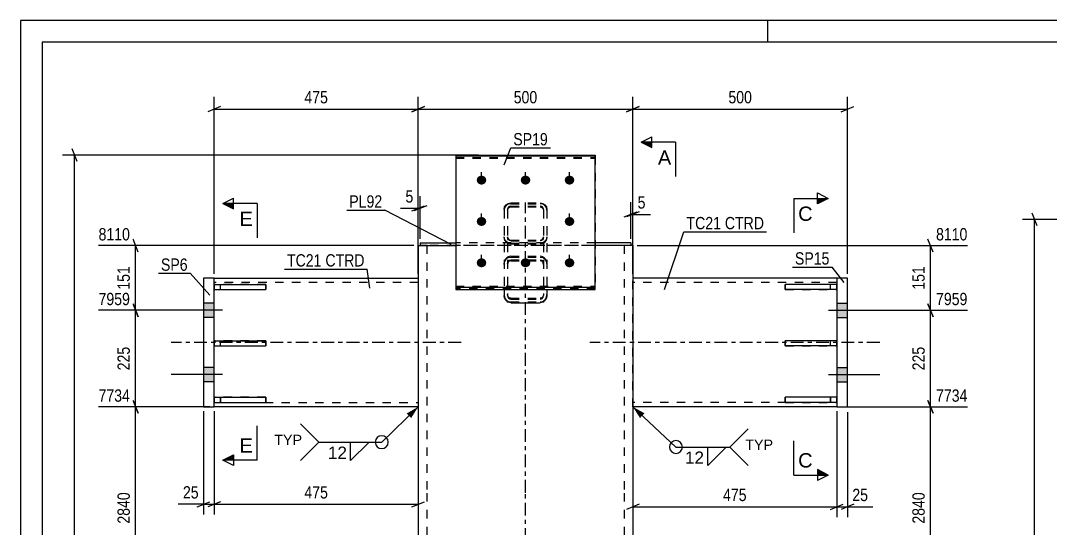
# Model space of a CAD drawing. Header units: millimetres. Extents: x -118 to 476, y -181 to 239.
# Drawn here: x -117.6 to 122.3, y 120.9 to 239.2 of the extents above; entities that cross this region are included whole.
import ezdxf

# ---------------------------------------------------------------- set-up
doc = ezdxf.new("R2010")
doc.units = ezdxf.units.MM
doc.linetypes.add('DXK_LINE_DOT2', pattern=[3.9198, 1.9599, -1.9599])
doc.linetypes.add('DXK_LINE_DOT3', pattern=[5.9187, 2.979, -0.9799, 0.9799, -0.9799])
doc.styles.add('Arial', font='ARIAL.TTF', dxfattribs={"height": 0.2})
doc.styles.add('Arial Narrow', font='ARIALN.TTF', dxfattribs={"height": 0.2})

# ---------------------------------------------------------------- blocks, each defined once
blk = doc.blocks.new('Unknown-284858552-1134')
at = {"color": 5, "linetype": 'Continuous'}
for p, q in [((476.41, 239.2), (-117.59, 239.2)), ((-117.59, 239.2), (-117.59, -180.8)), ((56.41, 234.2), (56.41, 239.2)), ((471.41, 234.2), (-112.59, 234.2)), ((-112.59, 234.2), (-112.59, -175.8))]:
    blk.add_line(p, q, dxfattribs=at)
blk = doc.blocks.new('Part-284858552-1913 - 1908')
at = {"color": 7, "linetype": 'DXK_LINE_DOT2'}
for p, q in [((72.5, 151.43), (60.5, 151.43)), ((60.5, 151.43), (60.5, 150.23)), ((71, 151.43), (71, 150.23)), ((72.5, 150.23), (72.5, 151.43)), ((60.5, 150.23), (72.5, 150.23))]:
    blk.add_line(p, q, dxfattribs=at)
blk = doc.blocks.new('Part-284858552-1921 - 1908')
at = {"color": 2, "linetype": 'Continuous'}
for p, q in [((-16.25, 207.66), (-16.25, 176.58)), ((-16.25, 207.66), (16.25, 207.66)), ((16.25, 176.58), (16.25, 207.66)), ((-16.25, 177.12), (16.25, 177.12)), ((-16.25, 176.58), (16.25, 176.58))]:
    blk.add_line(p, q, dxfattribs=at)
at = {"color": 7, "linetype": 'DXK_LINE_DOT2'}
blk.add_line((-16.25, 207.12), (16.25, 207.12), dxfattribs=at)
blk = doc.blocks.new('Part-284858552-2119 - 1908')
at = {"color": 7, "linetype": 'DXK_LINE_DOT2'}
for p, q in [((-60.5, 177.73), (-72.5, 177.73)), ((-72.5, 177.73), (-72.5, 176.53)), ((-71, 176.53), (-71, 177.73)), ((-60.5, 176.53), (-60.5, 177.73)), ((-72.5, 176.53), (-60.5, 176.53))]:
    blk.add_line(p, q, dxfattribs=at)
blk = doc.blocks.new('Part-284858552-1910 - 1908')
at = {"color": 2, "linetype": 'Continuous'}
for p, q in [((72.5, 151.43), (60.5, 151.43)), ((60.5, 150.23), (60.5, 151.43)), ((72.5, 151.43), (72.5, 150.23)), ((72.5, 150.23), (60.5, 150.23))]:
    blk.add_line(p, q, dxfattribs=at)
at = {"color": 7, "linetype": 'DXK_LINE_DOT2'}
blk.add_line((71, 150.23), (71, 151.43), dxfattribs=at)
blk = doc.blocks.new('Part-284858552-1911 - 1908')
at = {"color": 2, "linetype": 'Continuous'}
for p, q in [((72.5, 177.73), (60.5, 177.73)), ((60.5, 176.53), (60.5, 177.73)), ((72.5, 177.73), (72.5, 176.53)), ((72.5, 176.53), (60.5, 176.53))]:
    blk.add_line(p, q, dxfattribs=at)
at = {"color": 7, "linetype": 'DXK_LINE_DOT2'}
blk.add_line((71, 176.53), (71, 177.73), dxfattribs=at)
blk = doc.blocks.new('Part-284858552-1912 - 1908')
at = {"color": 2, "linetype": 'Continuous'}
for p, q in [((72.5, 164.58), (60.5, 164.58)), ((60.5, 163.38), (60.5, 164.58)), ((72.5, 163.38), (60.5, 163.38)), ((72.5, 164.58), (72.5, 163.38))]:
    blk.add_line(p, q, dxfattribs=at)
at = {"color": 7, "linetype": 'DXK_LINE_DOT2'}
blk.add_line((71, 163.38), (71, 164.58), dxfattribs=at)
blk = doc.blocks.new('Part-284858552-1914 - 1908')
at = {"color": 7, "linetype": 'DXK_LINE_DOT2'}
for p, q in [((72.5, 177.73), (60.5, 177.73)), ((60.5, 177.73), (60.5, 176.53)), ((71, 176.53), (71, 177.73)), ((72.5, 176.53), (72.5, 177.73)), ((60.5, 176.53), (72.5, 176.53))]:
    blk.add_line(p, q, dxfattribs=at)
blk = doc.blocks.new('Part-284858552-1915 - 1908')
at = {"color": 7, "linetype": 'DXK_LINE_DOT2'}
for p, q in [((72.5, 164.58), (60.5, 164.58)), ((60.5, 164.58), (60.5, 163.38)), ((60.5, 163.38), (72.5, 163.38)), ((71, 163.38), (71, 164.58)), ((72.5, 163.38), (72.5, 164.58))]:
    blk.add_line(p, q, dxfattribs=at)
blk = doc.blocks.new('Bolt-284858552-2137 - 1908')
at = {"color": 1, "linetype": 'DXK_LINE_DOT2'}
for p, q in [((-10.25, 201.21), (-10.25, 204.04)), ((0, 201.21), (0, 204.04)), ((10.25, 201.21), (10.25, 204.04)), ((-10.25, 191.57), (-10.25, 194.41)), ((10.25, 191.57), (10.25, 194.41)), ((-10.25, 181.94), (-10.25, 184.78)), ((0, 181.94), (0, 184.78)), ((10.25, 181.94), (10.25, 184.78))]:
    blk.add_line(p, q, dxfattribs=at)
blk = doc.blocks.new('Bolt-284858552-1916 - 1908')
at = {"linetype": 'Continuous'}
for points in [[(-10.25, 200.99), (-10.48, 201.01), (-10.69, 201.08), (-10.89, 201.19), (-11.06, 201.33), (-11.2, 201.51), (-11.29, 201.7), (-11.34, 201.92), (-11.34, 202.13), (-11.29, 202.34), (-11.2, 202.54), (-11.06, 202.72), (-10.89, 202.86), (-10.69, 202.97), (-10.48, 203.04), (-10.25, 203.06), (-10.02, 203.04), (-9.8, 202.97), (-9.6, 202.86), (-9.43, 202.72), (-9.29, 202.54), (-9.2, 202.34), (-9.15, 202.13), (-9.15, 201.92), (-9.2, 201.7), (-9.29, 201.51), (-9.43, 201.33), (-9.6, 201.19), (-9.8, 201.08), (-10.02, 201.01)], [(0, 200.99), (-0.23, 201.01), (-0.44, 201.08), (-0.64, 201.19), (-0.81, 201.33), (-0.95, 201.51), (-1.04, 201.7), (-1.09, 201.92), (-1.09, 202.13), (-1.04, 202.34), (-0.95, 202.54), (-0.81, 202.72), (-0.64, 202.86), (-0.44, 202.97), (-0.23, 203.04), (0, 203.06), (0.23, 203.04), (0.45, 202.97), (0.65, 202.86), (0.82, 202.72), (0.96, 202.54), (1.05, 202.34), (1.1, 202.13), (1.1, 201.92), (1.05, 201.7), (0.96, 201.51), (0.82, 201.33), (0.65, 201.19), (0.45, 201.08), (0.23, 201.01)], [(10.25, 200.99), (10.02, 201.01), (9.81, 201.08), (9.61, 201.19), (9.44, 201.33), (9.3, 201.51), (9.21, 201.7), (9.16, 201.92), (9.16, 202.13), (9.21, 202.34), (9.3, 202.54), (9.44, 202.72), (9.61, 202.86), (9.81, 202.97), (10.02, 203.04), (10.25, 203.06), (10.48, 203.04), (10.7, 202.97), (10.9, 202.86), (11.07, 202.72), (11.21, 202.54), (11.3, 202.34), (11.35, 202.13), (11.35, 201.92), (11.3, 201.7), (11.21, 201.51), (11.07, 201.33), (10.9, 201.19), (10.7, 201.08), (10.48, 201.01)], [(-10.25, 191.36), (-10.48, 191.38), (-10.69, 191.45), (-10.89, 191.56), (-11.06, 191.7), (-11.2, 191.88), (-11.29, 192.07), (-11.34, 192.28), (-11.34, 192.5), (-11.29, 192.71), (-11.2, 192.91), (-11.06, 193.08), (-10.89, 193.23), (-10.69, 193.34), (-10.48, 193.4), (-10.25, 193.43), (-10.02, 193.4), (-9.8, 193.34), (-9.6, 193.23), (-9.43, 193.08), (-9.29, 192.91), (-9.2, 192.71), (-9.15, 192.5), (-9.15, 192.28), (-9.2, 192.07), (-9.29, 191.88), (-9.43, 191.7), (-9.6, 191.56), (-9.8, 191.45), (-10.02, 191.38)], [(10.25, 191.36), (10.02, 191.38), (9.81, 191.45), (9.61, 191.56), (9.44, 191.7), (9.3, 191.88), (9.21, 192.07), (9.16, 192.28), (9.16, 192.5), (9.21, 192.71), (9.3, 192.91), (9.44, 193.08), (9.61, 193.23), (9.81, 193.34), (10.02, 193.4), (10.25, 193.43), (10.48, 193.4), (10.7, 193.34), (10.9, 193.23), (11.07, 193.08), (11.21, 192.91), (11.3, 192.71), (11.35, 192.5), (11.35, 192.28), (11.3, 192.07), (11.21, 191.88), (11.07, 191.7), (10.9, 191.56), (10.7, 191.45), (10.48, 191.38)], [(-10.25, 181.73), (-10.48, 181.75), (-10.69, 181.82), (-10.89, 181.92), (-11.06, 182.07), (-11.2, 182.24), (-11.29, 182.44), (-11.34, 182.65), (-11.34, 182.87), (-11.29, 183.08), (-11.2, 183.28), (-11.06, 183.45), (-10.89, 183.6), (-10.69, 183.7), (-10.48, 183.77), (-10.25, 183.79), (-10.02, 183.77), (-9.8, 183.7), (-9.6, 183.6), (-9.43, 183.45), (-9.29, 183.28), (-9.2, 183.08), (-9.15, 182.87), (-9.15, 182.65), (-9.2, 182.44), (-9.29, 182.24), (-9.43, 182.07), (-9.6, 181.92), (-9.8, 181.82), (-10.02, 181.75)], [(0, 181.73), (-0.23, 181.75), (-0.44, 181.82), (-0.64, 181.92), (-0.81, 182.07), (-0.95, 182.24), (-1.04, 182.44), (-1.09, 182.65), (-1.09, 182.87), (-1.04, 183.08), (-0.95, 183.28), (-0.81, 183.45), (-0.64, 183.6), (-0.44, 183.7), (-0.23, 183.77), (0, 183.79), (0.23, 183.77), (0.45, 183.7), (0.65, 183.6), (0.82, 183.45), (0.96, 183.28), (1.05, 183.08), (1.1, 182.87), (1.1, 182.65), (1.05, 182.44), (0.96, 182.24), (0.82, 182.07), (0.65, 181.92), (0.45, 181.82), (0.23, 181.75)], [(10.25, 181.73), (10.02, 181.75), (9.81, 181.82), (9.61, 181.92), (9.44, 182.07), (9.3, 182.24), (9.21, 182.44), (9.16, 182.65), (9.16, 182.87), (9.21, 183.08), (9.3, 183.28), (9.44, 183.45), (9.61, 183.6), (9.81, 183.7), (10.02, 183.77), (10.25, 183.79), (10.48, 183.77), (10.7, 183.7), (10.9, 183.6), (11.07, 183.45), (11.21, 183.28), (11.3, 183.08), (11.35, 182.87), (11.35, 182.65), (11.3, 182.44), (11.21, 182.24), (11.07, 182.07), (10.9, 181.92), (10.7, 181.82), (10.48, 181.75)]]:
    blk.add_hatch(color=1, dxfattribs=at).paths.add_polyline_path(points)
at = {"color": 1, "linetype": 'Continuous'}
for p, q in [((-10.25, 201.03), (-10.25, 203.87)), ((0, 201.03), (0, 203.87)), ((10.25, 201.03), (10.25, 203.87)), ((-10.25, 191.4), (-10.25, 194.24)), ((10.25, 191.4), (10.25, 194.24)), ((-10.25, 181.77), (-10.25, 184.61)), ((0, 181.77), (0, 184.61)), ((10.25, 181.77), (10.25, 184.61))]:
    blk.add_line(p, q, dxfattribs=at)
blk = doc.blocks.new('Part-284858552-1992 - 1908')
at = {"color": 2, "linetype": 'Continuous'}
for p, q in [((72.5, 179.2), (25, 179.2)), ((72.5, 149.2), (25, 149.2))]:
    blk.add_line(p, q, dxfattribs=at)
at = {"color": 7, "linetype": 'DXK_LINE_DOT2'}
for p, q in [((25, 149.2), (25, 179.2)), ((72.5, 178.2), (25, 178.2)), ((72.5, 179.2), (72.5, 149.2)), ((72.5, 150.2), (25, 150.2))]:
    blk.add_line(p, q, dxfattribs=at)
at = {"color": 7, "linetype": 'DXK_LINE_DOT3'}
blk.add_line((82.5, 164.2), (15, 164.2), dxfattribs=at)
blk = doc.blocks.new('Part-284858552-2118 - 1908')
at = {"color": 7, "linetype": 'DXK_LINE_DOT2'}
for p, q in [((-60.5, 164.58), (-72.5, 164.58)), ((-72.5, 164.58), (-72.5, 163.38)), ((-72.5, 163.38), (-60.5, 163.38)), ((-71, 163.38), (-71, 164.58)), ((-60.5, 163.38), (-60.5, 164.58))]:
    blk.add_line(p, q, dxfattribs=at)
blk = doc.blocks.new('Part-284858552-2013 - 1908')
at = {"color": 7, "linetype": 'DXK_LINE_DOT2'}
for p, q in [((-4.01, 196.6), (-3.4, 196.72)), ((-3.4, 196.72), (3.4, 196.72)), ((3.4, 196.72), (4.02, 196.6)), ((-5, 195.21), (-4.88, 195.79)), ((-5, 195.21), (-5, 175.34)), ((-4.88, 195.79), (-4.53, 196.28)), ((-4.53, 196.28), (-4.01, 196.6)), ((-4.14, 195.5), (-4.2, 195.21)), ((-4.2, 195.21), (-4.2, 175.34)), ((-3.96, 195.75), (-4.14, 195.5)), ((-3.7, 195.91), (-3.96, 195.75)), ((-3.4, 195.97), (-3.7, 195.91)), ((-3.4, 195.97), (3.4, 195.97)), ((3.71, 195.91), (3.4, 195.97)), ((3.97, 195.75), (3.71, 195.91)), ((4.14, 195.5), (3.97, 195.75)), ((4.02, 196.6), (4.53, 196.28)), ((4.2, 195.21), (4.14, 195.5)), ((4.2, 195.21), (4.2, 175.34)), ((4.53, 196.28), (4.88, 195.79)), ((4.88, 195.79), (5, 195.21)), ((5, 195.21), (5, 175.34)), ((-4.88, 188.25), (-5, 188.82)), ((-4.53, 187.76), (-4.88, 188.25)), ((-4.01, 187.43), (-4.53, 187.76)), ((-4.2, 188.82), (-4.14, 188.54)), ((-4.14, 188.54), (-3.96, 188.29)), ((-3.4, 187.32), (-4.01, 187.43)), ((-3.96, 188.29), (-3.7, 188.13)), ((-3.7, 188.13), (-3.4, 188.07)), ((-3.4, 188.07), (3.4, 188.07)), ((-3.4, 187.32), (3.4, 187.32)), ((3.4, 188.07), (3.71, 188.13)), ((4.02, 187.43), (3.4, 187.32)), ((3.71, 188.13), (3.97, 188.29)), ((3.97, 188.29), (4.14, 188.54)), ((4.53, 187.76), (4.02, 187.43)), ((4.14, 188.54), (4.2, 188.82)), ((4.88, 188.25), (4.53, 187.76)), ((5, 188.82), (4.88, 188.25)), ((-4.88, 183.23), (-5, 182.58)), ((-4.2, 182.58), (-4.14, 182.9)), ((-3.4, 184.28), (-4.01, 184.15)), ((-3.7, 183.37), (-3.4, 183.43)), ((-3.4, 184.28), (3.4, 184.28)), ((-3.4, 183.43), (3.4, 183.43)), ((4.02, 184.15), (3.4, 184.28)), ((3.4, 183.43), (3.71, 183.37)), ((4.14, 182.9), (4.2, 182.58)), ((5, 182.58), (4.88, 183.23)), ((-5, 175.34), (-4.88, 174.69)), ((-4.14, 175.02), (-4.2, 175.34)), ((4.2, 175.34), (4.14, 175.02)), ((4.88, 174.69), (5, 175.34)), ((-4.01, 173.77), (-3.4, 173.64)), ((-3.4, 174.49), (-3.7, 174.56)), ((-3.4, 174.49), (3.4, 174.49)), ((-3.4, 173.64), (3.4, 173.64)), ((3.71, 174.56), (3.4, 174.49)), ((3.4, 173.64), (4.02, 173.77))]:
    blk.add_line(p, q, dxfattribs=at)
for centre, radius, start, end in [((-3.33, 182.64), 1.65, 114.32, 159.2417), ((-3.36, 182.61), 0.827, 114.32, 159.2417), ((3.37, 182.61), 0.827, 20.7583, 65.68), ((3.33, 182.64), 1.65, 20.7583, 65.68), ((-3.33, 175.28), 1.65, 200.7583, 245.68), ((-3.36, 175.31), 0.827, 200.7583, 245.68), ((3.37, 175.31), 0.827, 294.32, 339.2417), ((3.33, 175.28), 1.65, 294.32, 339.2417)]:
    blk.add_arc(centre, radius, start, end, dxfattribs=at)
blk = doc.blocks.new('Part-284858552-2078 - 1908')
at = {"color": 2, "linetype": 'Continuous'}
for p, q in [((72.5, 179.2), (72.5, 149.2)), ((75, 179.2), (72.5, 179.2)), ((75, 149.2), (75, 179.2)), ((72.5, 149.2), (75, 149.2))]:
    blk.add_line(p, q, dxfattribs=at)
blk = doc.blocks.new('Part-284858552-2017 - 1908')
at = {"color": 7, "linetype": 'DXK_LINE_DOT2'}
for p, q in [((-4.88, 195.62), (-5, 195.04)), ((-5, 195.04), (-5, 176.58)), ((-4.53, 196.1), (-4.88, 195.62)), ((-4.01, 196.43), (-4.53, 196.1)), ((-4.2, 195.04), (-4.14, 195.33)), ((-4.2, 195.04), (-4.2, 175.17)), ((-4.14, 195.33), (-3.96, 195.57)), ((-3.4, 196.54), (-4.01, 196.43)), ((-3.96, 195.57), (-3.7, 195.73)), ((-3.7, 195.73), (-3.4, 195.79)), ((-3.4, 196.54), (3.4, 196.54)), ((-3.4, 195.79), (3.4, 195.79)), ((4.02, 196.43), (3.4, 196.54)), ((3.4, 195.79), (3.71, 195.73)), ((3.71, 195.73), (3.97, 195.57)), ((3.97, 195.57), (4.14, 195.33)), ((4.53, 196.1), (4.02, 196.43)), ((4.14, 195.33), (4.2, 195.04)), ((4.2, 195.04), (4.2, 175.17)), ((4.88, 195.62), (4.53, 196.1)), ((5, 195.04), (4.88, 195.62)), ((5, 195.04), (5, 176.58)), ((-5, 188.65), (-4.88, 188.07)), ((-4.88, 188.07), (-4.53, 187.59)), ((-4.53, 187.59), (-4.01, 187.26)), ((-4.14, 188.36), (-4.2, 188.65)), ((-3.96, 188.12), (-4.14, 188.36)), ((-4.01, 187.26), (-3.4, 187.15)), ((-3.7, 187.96), (-3.96, 188.12)), ((-3.4, 187.9), (-3.7, 187.96)), ((-3.4, 187.9), (3.4, 187.9)), ((-3.4, 187.15), (3.4, 187.15)), ((3.71, 187.96), (3.4, 187.9)), ((3.4, 187.15), (4.02, 187.26)), ((3.97, 188.12), (3.71, 187.96)), ((4.14, 188.36), (3.97, 188.12)), ((4.02, 187.26), (4.53, 187.59)), ((4.2, 188.65), (4.14, 188.36)), ((4.53, 187.59), (4.88, 188.07)), ((4.88, 188.07), (5, 188.65)), ((-5, 182.4), (-4.88, 183.06)), ((-4.14, 182.73), (-4.2, 182.4)), ((-4.01, 183.98), (-3.4, 184.11)), ((-3.4, 183.26), (-3.7, 183.19)), ((-3.4, 184.11), (3.4, 184.11)), ((-3.4, 183.26), (3.4, 183.26)), ((3.4, 184.11), (4.02, 183.98)), ((3.71, 183.19), (3.4, 183.26)), ((4.2, 182.4), (4.14, 182.73)), ((4.88, 183.06), (5, 182.4)), ((-4.2, 175.17), (-4.14, 174.84)), ((4.14, 174.84), (4.2, 175.17)), ((-3.7, 174.38), (-3.4, 174.32)), ((-3.4, 174.32), (3.4, 174.32)), ((3.4, 174.32), (3.71, 174.38))]:
    blk.add_line(p, q, dxfattribs=at)
at = {"color": 2, "linetype": 'Continuous'}
for p, q in [((-5, 176.58), (-5, 175.17)), ((-4.88, 174.52), (-5, 175.17)), ((5, 175.17), (4.88, 174.52)), ((5, 176.58), (5, 175.17)), ((-3.4, 173.47), (-4.01, 173.6)), ((-3.4, 173.47), (3.4, 173.47)), ((4.02, 173.6), (3.4, 173.47))]:
    blk.add_line(p, q, dxfattribs=at)
at = {"color": 7, "linetype": 'DXK_LINE_DOT2'}
for centre, radius, start, end in [((-3.33, 182.47), 1.65, 114.32, 159.2417), ((-3.36, 182.44), 0.827, 114.32, 159.2417), ((3.37, 182.44), 0.827, 20.7583, 65.68), ((3.33, 182.47), 1.65, 20.7583, 65.68), ((-3.36, 175.14), 0.827, 200.7583, 245.68), ((3.37, 175.14), 0.827, 294.32, 339.2417)]:
    blk.add_arc(centre, radius, start, end, dxfattribs=at)
at = {"color": 2, "linetype": 'Continuous'}
for centre, start, end in [((-3.33, 175.1), 200.7583, 245.68), ((3.33, 175.1), 294.32, 339.2417)]:
    blk.add_arc(centre, 1.65, start, end, dxfattribs=at)
blk = doc.blocks.new('Part-284858552-2048 - 1908')
at = {"color": 2, "linetype": 'Continuous'}
for p, q in [((-75, 179.2), (-75, 149.2)), ((-72.5, 179.2), (-75, 179.2)), ((-72.5, 149.2), (-72.5, 179.2)), ((-75, 149.2), (-72.5, 149.2))]:
    blk.add_line(p, q, dxfattribs=at)
blk = doc.blocks.new('Part-284858552-2080 - 1908')
at = {"color": 2, "linetype": 'Continuous'}
for p, q in [((-72.5, 151.43), (-60.5, 151.43)), ((-72.5, 151.43), (-72.5, 150.23)), ((-60.5, 151.43), (-60.5, 150.23)), ((-72.5, 150.23), (-60.5, 150.23))]:
    blk.add_line(p, q, dxfattribs=at)
at = {"color": 7, "linetype": 'DXK_LINE_DOT2'}
blk.add_line((-71, 150.23), (-71, 151.43), dxfattribs=at)
blk = doc.blocks.new('Part-284858552-2083 - 1908')
at = {"color": 7, "linetype": 'DXK_LINE_DOT2'}
for p, q in [((-60.5, 151.43), (-72.5, 151.43)), ((-72.5, 151.43), (-72.5, 150.23)), ((-71, 151.43), (-71, 150.23)), ((-60.5, 150.23), (-60.5, 151.43)), ((-72.5, 150.23), (-60.5, 150.23))]:
    blk.add_line(p, q, dxfattribs=at)
blk = doc.blocks.new('Part-284858552-2103 - 1908')
at = {"color": 2, "linetype": 'Continuous'}
for p, q in [((-24.5, 187.38), (-16.25, 187.38)), ((-24.5, 187.38), (-24.5, 186.78)), ((24.5, 187.38), (16.25, 187.38)), ((24.5, 187.38), (24.5, 186.78)), ((-24.5, 186.78), (-22.82, 186.78)), ((24.5, 186.78), (22.82, 186.78))]:
    blk.add_line(p, q, dxfattribs=at)
at = {"color": 7, "linetype": 'DXK_LINE_DOT2'}
for p, q in [((16.25, 187.38), (-16.25, 187.38)), ((22.82, 186.78), (-22.82, 186.78))]:
    blk.add_line(p, q, dxfattribs=at)
blk = doc.blocks.new('Part-284858552-2108 - 1908')
at = {"color": 2, "linetype": 'Continuous'}
for p, q in [((-72.5, 179.2), (-25, 179.2)), ((-25, 149.2), (-72.5, 149.2))]:
    blk.add_line(p, q, dxfattribs=at)
at = {"color": 7, "linetype": 'DXK_LINE_DOT2'}
for p, q in [((-72.5, 149.2), (-72.5, 179.2)), ((-25, 178.2), (-72.5, 178.2)), ((-25, 179.2), (-25, 149.2)), ((-72.5, 150.2), (-25, 150.2))]:
    blk.add_line(p, q, dxfattribs=at)
at = {"color": 7, "linetype": 'DXK_LINE_DOT3'}
blk.add_line((-15, 164.2), (-82.5, 164.2), dxfattribs=at)
blk = doc.blocks.new('Part-284858552-2114 - 1908')
at = {"color": 2, "linetype": 'Continuous'}
for p, q in [((-16.25, 207.84), (-16.25, 207.66)), ((-16.25, 207.84), (16.25, 207.84)), ((16.25, 207.84), (16.25, 207.66))]:
    blk.add_line(p, q, dxfattribs=at)
at = {"color": 7, "linetype": 'DXK_LINE_DOT2'}
for p, q in [((-16.25, 207.66), (-16.25, 176.75)), ((-16.25, 207.29), (16.25, 207.29)), ((16.25, 207.66), (16.25, 176.75)), ((-16.25, 177.3), (16.25, 177.3)), ((16.25, 176.75), (-16.25, 176.75))]:
    blk.add_line(p, q, dxfattribs=at)
blk = doc.blocks.new('Part-284858552-2116 - 1908')
at = {"color": 2, "linetype": 'Continuous'}
for p, q in [((-72.5, 164.58), (-60.5, 164.58)), ((-72.5, 164.58), (-72.5, 163.38)), ((-72.5, 163.38), (-60.5, 163.38)), ((-60.5, 164.58), (-60.5, 163.38))]:
    blk.add_line(p, q, dxfattribs=at)
at = {"color": 7, "linetype": 'DXK_LINE_DOT2'}
blk.add_line((-71, 163.38), (-71, 164.58), dxfattribs=at)
blk = doc.blocks.new('Part-284858552-2117 - 1908')
at = {"color": 2, "linetype": 'Continuous'}
for p, q in [((-72.5, 177.73), (-60.5, 177.73)), ((-72.5, 177.73), (-72.5, 176.53)), ((-60.5, 177.73), (-60.5, 176.53)), ((-72.5, 176.53), (-60.5, 176.53))]:
    blk.add_line(p, q, dxfattribs=at)
at = {"color": 7, "linetype": 'DXK_LINE_DOT2'}
blk.add_line((-71, 176.53), (-71, 177.73), dxfattribs=at)
blk = doc.blocks.new('Bolt-284858552-2138 - 1908')
at = {"linetype": 'Continuous'}
for points in [[(72.5, 173.35), (72.5, 170.05), (75, 170.05), (75, 173.35)], [(72.5, 173.35), (72.5, 170.05), (75, 170.05), (75, 173.35)], [(72.5, 158.35), (72.5, 155.05), (75, 155.05), (75, 158.35)], [(72.5, 158.35), (72.5, 155.05), (75, 155.05), (75, 158.35)]]:
    blk.add_hatch(color=1, dxfattribs=at).paths.add_polyline_path(points)
at = {"color": 1, "linetype": 'Continuous'}
for p, q in [((72.5, 173.35), (75, 173.35)), ((72.5, 173.35), (75, 173.35)), ((70.6, 171.7), (82.5, 171.7)), ((70.6, 171.7), (82.5, 171.7)), ((72.5, 170.05), (75, 170.05)), ((72.5, 170.05), (75, 170.05)), ((72.5, 158.35), (75, 158.35)), ((72.5, 158.35), (75, 158.35)), ((70.6, 156.7), (82.5, 156.7)), ((70.6, 156.7), (82.5, 156.7)), ((72.5, 155.05), (75, 155.05)), ((72.5, 155.05), (75, 155.05))]:
    blk.add_line(p, q, dxfattribs=at)
blk = doc.blocks.new('Bolt-284858552-2140 - 1908')
at = {"linetype": 'Continuous'}
for points in [[(-75, 173.35), (-75, 170.05), (-72.5, 170.05), (-72.5, 173.35)], [(-75, 173.35), (-75, 170.05), (-72.5, 170.05), (-72.5, 173.35)], [(-75, 158.35), (-75, 155.05), (-72.5, 155.05), (-72.5, 158.35)], [(-75, 158.35), (-75, 155.05), (-72.5, 155.05), (-72.5, 158.35)]]:
    blk.add_hatch(color=1, dxfattribs=at).paths.add_polyline_path(points)
at = {"color": 1, "linetype": 'Continuous'}
for p, q in [((-72.5, 173.35), (-75, 173.35)), ((-72.5, 173.35), (-75, 173.35)), ((-70.6, 171.7), (-82.5, 171.7)), ((-70.6, 171.7), (-82.5, 171.7)), ((-72.5, 170.05), (-75, 170.05)), ((-72.5, 170.05), (-75, 170.05)), ((-72.5, 158.35), (-75, 158.35)), ((-72.5, 158.35), (-75, 158.35)), ((-70.6, 156.7), (-82.5, 156.7)), ((-70.6, 156.7), (-82.5, 156.7)), ((-72.5, 155.05), (-75, 155.05)), ((-72.5, 155.05), (-75, 155.05))]:
    blk.add_line(p, q, dxfattribs=at)
blk = doc.blocks.new('Part-284858552-2146 - 1908')
at = {"linetype": 'Continuous'}
blk.add_hatch(color=2, dxfattribs=at).paths.add_polyline_path([(0, 35.01), (-0.8, 36.41), (0.8, 36.41)])
at = {"color": 7, "linetype": 'DXK_LINE_DOT3'}
for p, q in [((0, 129.2), (0, 196.78)), ((0, 35.1), (0, 129.1)), ((0, -10), (0, 35))]:
    blk.add_line(p, q, dxfattribs=at)
at = {"color": 2, "linetype": 'Continuous'}
for p, q in [((-25, 186.78), (-25, 129.2)), ((-25, 186.78), (-24.5, 186.78)), ((-22.82, 186.78), (-16.25, 186.78)), ((22.82, 186.78), (16.25, 186.78)), ((25, 186.78), (24.5, 186.78)), ((25, 186.78), (25, 129.2)), ((-25, 129.1), (-25, 35.1)), ((25, 129.1), (25, 35.1)), ((0, 35.01), (-0.8, 36.41)), ((-0.8, 36.41), (0.8, 36.41)), ((0.8, 36.41), (0, 35.01)), ((-25, 35), (-25, 15)), ((25, 35), (25, 15))]:
    blk.add_line(p, q, dxfattribs=at)
at = {"color": 7, "linetype": 'DXK_LINE_DOT2'}
for p, q in [((-22.85, 186.78), (-24.5, 186.78)), ((-23.83, 186.78), (-22.82, 186.78)), ((-23, 186.78), (-23, 129.2)), ((-22.85, 186.78), (-22.82, 186.78)), ((16.25, 186.78), (-16.25, 186.78)), ((24.5, 186.78), (22.41, 186.78)), ((23, 186.78), (23, 129.2)), ((-23, 129.1), (-23, 35.1)), ((23, 129.1), (23, 35.1)), ((-23, 35), (-23, 0)), ((23, 35), (23, 0)), ((-25, 15), (-25, 0)), ((25, 15), (25, 0)), ((25, 0), (-25, 0))]:
    blk.add_line(p, q, dxfattribs=at)
at = {"color": 2, "linetype": 'Continuous'}
blk.add_circle((0, 35.91), 1, dxfattribs=at)
blk = doc.blocks.new('StraightDimension-284858552-6501 - 1908')
at = {"color": 7, "linetype": 'Continuous'}
for p, q in [((72.5, 148.2), (72.5, 123.5)), ((75, 147.98), (75, 123.5)), ((71, 125.3), (74, 126.5)), ((72.5, 125.9), (75, 125.9)), ((76.5, 126.5), (73.5, 125.3))]:
    blk.add_line(p, q, dxfattribs=at)
at = {"color": 0}
blk.add_wipeout([(80.38, 126.65), (80.38, 130.85), (75.52, 130.85), (75.52, 126.65)], dxfattribs=at)
at = {"color": 7, "linetype": 'Continuous'}
blk.add_line((75, 125.9), (80.91, 125.9), dxfattribs=at)
blk.add_line((75, 125.9), (80.91, 125.9), dxfattribs=at)
at = {"color": 3, "style": 'Arial Narrow'}
blk.add_text('25', height=2.863, dxfattribs=at).set_placement((76.12, 127.25))
blk = doc.blocks.new('StraightDimension-284858552-2395 - 1908')
at = {"color": 7, "linetype": 'Continuous'}
for p, q in [((24.5, 188.38), (24.5, 196.9)), ((25, 187.78), (25, 196.9)), ((23, 193.45), (26, 194.65)), ((26.5, 194.65), (23.5, 193.45)), ((24.5, 194.05), (25, 194.05))]:
    blk.add_line(p, q, dxfattribs=at)
at = {"color": 0}
blk.add_wipeout([(28.55, 194.8), (28.55, 199), (25.53, 199), (25.53, 194.8)], dxfattribs=at)
at = {"color": 7, "linetype": 'Continuous'}
blk.add_line((25, 194.05), (29.08, 194.05), dxfattribs=at)
blk.add_line((25, 194.05), (29.08, 194.05), dxfattribs=at)
at = {"color": 3, "style": 'Arial Narrow'}
blk.add_text('5', height=2.86, dxfattribs=at).set_placement((26.12, 195.4))
blk = doc.blocks.new('StraightDimension-284858552-2406 - 1908')
at = {"color": 7, "linetype": 'Continuous'}
for p, q in [((-25, 187.78), (-25, 198.29)), ((-24.5, 188.38), (-24.5, 198.29)), ((-26.5, 194.84), (-23.5, 196.04)), ((-23, 196.04), (-26, 194.84)), ((-25, 195.44), (-24.5, 195.44))]:
    blk.add_line(p, q, dxfattribs=at)
at = {"color": 0}
blk.add_wipeout([(-25.53, 196.19), (-25.53, 200.39), (-28.55, 200.39), (-28.55, 196.19)], dxfattribs=at)
at = {"color": 7, "linetype": 'Continuous'}
blk.add_line((-25, 195.44), (-29.08, 195.44), dxfattribs=at)
blk.add_line((-25, 195.44), (-29.08, 195.44), dxfattribs=at)
at = {"color": 3, "style": 'Arial Narrow'}
blk.add_text('5', height=2.86, dxfattribs=at).set_placement((-27.95, 196.79))
blk = doc.blocks.new('StraightDimension-284858552-5674 - 1908')
at = {"color": 7, "linetype": 'Continuous'}
for p, q in [((25, 180.2), (25, 221.42)), ((75, 180.2), (75, 221.42)), ((26.5, 219.17), (23.5, 217.97)), ((25, 218.57), (75, 218.57)), ((73.5, 217.97), (76.5, 219.17))]:
    blk.add_line(p, q, dxfattribs=at)
at = {"color": 0}
blk.add_wipeout([(53.34, 219.32), (53.34, 223.52), (46.66, 223.52), (46.66, 219.32)], dxfattribs=at)
at = {"color": 3, "style": 'Arial Narrow'}
blk.add_text('500', height=2.863, dxfattribs=at).set_placement((47.26, 219.92))
blk = doc.blocks.new('StraightDimension-284858552-5675 - 1908')
at = {"color": 7, "linetype": 'Continuous'}
for p, q in [((-25, 180.2), (-25, 221.42)), ((25, 180.2), (25, 221.42)), ((-23.5, 219.17), (-26.5, 217.97)), ((-25, 218.57), (25, 218.57)), ((23.5, 217.97), (26.5, 219.17))]:
    blk.add_line(p, q, dxfattribs=at)
at = {"color": 0}
blk.add_wipeout([(3.34, 219.32), (3.34, 223.52), (-3.34, 223.52), (-3.34, 219.32)], dxfattribs=at)
at = {"color": 3, "style": 'Arial Narrow'}
blk.add_text('500', height=2.863, dxfattribs=at).set_placement((-2.74, 219.92))
blk = doc.blocks.new('StraightDimension-284858552-5676 - 1908')
at = {"color": 7, "linetype": 'Continuous'}
for p, q in [((-72.5, 180.2), (-72.5, 221.42)), ((-25, 180.2), (-25, 221.42)), ((-71, 219.17), (-74, 217.97)), ((-72.5, 218.57), (-25, 218.57)), ((-26.5, 217.97), (-23.5, 219.17))]:
    blk.add_line(p, q, dxfattribs=at)
at = {"color": 0}
blk.add_wipeout([(-45.41, 219.32), (-45.41, 223.52), (-52.09, 223.52), (-52.09, 219.32)], dxfattribs=at)
at = {"color": 3, "style": 'Arial Narrow'}
blk.add_text('475', height=2.863, dxfattribs=at).set_placement((-51.49, 219.92))
blk = doc.blocks.new('StraightDimension-284858552-6763 - 1908')
at = {"color": 7, "linetype": 'Continuous'}
for p, q in [((-90.21, 170.2), (-91.41, 173.2)), ((-78.11, 171.7), (-99.43, 171.7)), ((-90.81, 149.2), (-90.81, 171.7)), ((-73.5, 149.2), (-99.43, 149.2)), ((-91.41, 150.7), (-90.21, 147.7))]:
    blk.add_line(p, q, dxfattribs=at)
at = {"color": 0, "linetype": 'Continuous'}
blk.add_wipeout([(-91.51, 172.3), (-91.51, 176.5), (-100.03, 176.5), (-100.03, 172.3)], dxfattribs=at)
at = {"color": 0}
blk.add_wipeout([(-91.56, 163.79), (-95.76, 163.79), (-95.76, 157.11), (-91.56, 157.11)], dxfattribs=at)
at = {"color": 3, "linetype": 'Continuous', "style": 'Arial Narrow'}
blk.add_text('7959', height=2.863, dxfattribs=at).set_placement((-99.43, 172.9))
at = {"color": 3, "style": 'Arial Narrow'}
blk.add_text('225', height=2.863, rotation=90.0002, dxfattribs=at).set_placement((-92.16, 157.71))
blk = doc.blocks.new('StraightDimension-284858552-5703 - 1908')
at = {"color": 7, "linetype": 'Continuous'}
for p, q in [((-104.4, 206.34), (-105.6, 209.34)), ((-10.91, 207.84), (-107.85, 207.84)), ((-105, -2.5), (-105, 207.84)), ((-105.6, -1), (-104.4, -4)), ((-41, -2.5), (-107.85, -2.5))]:
    blk.add_line(p, q, dxfattribs=at)
at = {"color": 0}
blk.add_wipeout([(-105.75, 107.72), (-109.95, 107.72), (-109.95, 97.62), (-105.75, 97.62)], dxfattribs=at)
at = {"color": 3, "style": 'Arial'}
blk.add_text('8345', height=2.865, rotation=90.0002, dxfattribs=at).set_placement((-106.35, 98.22))
blk = doc.blocks.new('StraightDimension-284858552-6461 - 1908')
at = {"color": 7, "linetype": 'Continuous'}
for p, q in [((-72.5, 148.2), (-72.5, 124.1)), ((-25, 148.2), (-25, 124.1)), ((-71, 127.1), (-74, 125.9)), ((-72.5, 126.5), (-25, 126.5)), ((-26.5, 125.9), (-23.5, 127.1))]:
    blk.add_line(p, q, dxfattribs=at)
at = {"color": 0}
blk.add_wipeout([(-45.41, 127.25), (-45.41, 131.45), (-52.09, 131.45), (-52.09, 127.25)], dxfattribs=at)
at = {"color": 3, "style": 'Arial Narrow'}
blk.add_text('475', height=2.863, dxfattribs=at).set_placement((-51.49, 127.85))
blk = doc.blocks.new('StraightDimension-284858552-6462 - 1908')
at = {"color": 7, "linetype": 'Continuous'}
for p, q in [((-75, 148.2), (-75, 124.1)), ((-72.5, 148.2), (-72.5, 124.1)), ((-76.5, 125.9), (-73.5, 127.1)), ((-75, 126.5), (-72.5, 126.5)), ((-71, 127.1), (-74, 125.9))]:
    blk.add_line(p, q, dxfattribs=at)
at = {"color": 0}
blk.add_wipeout([(-75.52, 127.25), (-75.52, 131.45), (-80.38, 131.45), (-80.38, 127.25)], dxfattribs=at)
at = {"color": 7, "linetype": 'Continuous'}
blk.add_line((-75, 126.5), (-80.91, 126.5), dxfattribs=at)
blk.add_line((-75, 126.5), (-80.91, 126.5), dxfattribs=at)
at = {"color": 3, "style": 'Arial Narrow'}
blk.add_text('25', height=2.863, dxfattribs=at).set_placement((-79.78, 127.85))
blk = doc.blocks.new('StraightDimension-284858552-6502 - 1908')
at = {"color": 7, "linetype": 'Continuous'}
for p, q in [((25, 148.2), (25, 123.5)), ((72.5, 148.2), (72.5, 123.5)), ((26.5, 126.5), (23.5, 125.3)), ((25, 125.9), (72.5, 125.9)), ((71, 125.3), (74, 126.5))]:
    blk.add_line(p, q, dxfattribs=at)
at = {"color": 0}
blk.add_wipeout([(52.09, 126.65), (52.09, 130.85), (45.41, 130.85), (45.41, 126.65)], dxfattribs=at)
at = {"color": 3, "style": 'Arial Narrow'}
blk.add_text('475', height=2.863, dxfattribs=at).set_placement((46.01, 127.25))
blk = doc.blocks.new('StraightDimension-284858552-6725 - 1908')
at = {"color": 7, "linetype": 'Continuous'}
for p, q in [((94.92, 185.28), (93.72, 188.28)), ((26, 186.78), (102.93, 186.78)), ((94.32, 171.7), (94.32, 186.78)), ((93.72, 173.2), (94.92, 170.2)), ((81, 171.7), (102.93, 171.7))]:
    blk.add_line(p, q, dxfattribs=at)
at = {"color": 0, "linetype": 'Continuous'}
blk.add_wipeout([(103.53, 187.38), (103.53, 191.58), (95.02, 191.58), (95.02, 187.38)], dxfattribs=at)
at = {"color": 0}
blk.add_wipeout([(93.57, 182.58), (89.37, 182.58), (89.37, 175.9), (93.57, 175.9)], dxfattribs=at)
at = {"color": 3, "linetype": 'Continuous', "style": 'Arial Narrow'}
blk.add_text('8110', height=2.863, dxfattribs=at).set_placement((95.62, 187.98))
at = {"color": 3, "style": 'Arial Narrow'}
blk.add_text('151', height=2.863, rotation=90.0002, dxfattribs=at).set_placement((92.97, 176.5))
blk = doc.blocks.new('StraightDimension-284858552-6726 - 1908')
at = {"color": 7, "linetype": 'Continuous'}
for p, q in [((94.92, 170.2), (93.72, 173.2)), ((81, 171.7), (102.93, 171.7)), ((94.32, 149.2), (94.32, 171.7)), ((73.5, 149.2), (102.93, 149.2)), ((93.72, 150.7), (94.92, 147.7))]:
    blk.add_line(p, q, dxfattribs=at)
at = {"color": 0, "linetype": 'Continuous'}
blk.add_wipeout([(103.53, 172.3), (103.53, 176.5), (95.02, 176.5), (95.02, 172.3)], dxfattribs=at)
at = {"color": 0}
blk.add_wipeout([(93.57, 163.79), (89.37, 163.79), (89.37, 157.11), (93.57, 157.11)], dxfattribs=at)
at = {"color": 3, "linetype": 'Continuous', "style": 'Arial Narrow'}
blk.add_text('7959', height=2.863, dxfattribs=at).set_placement((95.62, 172.9))
at = {"color": 3, "style": 'Arial Narrow'}
blk.add_text('225', height=2.863, rotation=90.0002, dxfattribs=at).set_placement((92.97, 157.71))
blk = doc.blocks.new('StraightDimension-284858552-6727 - 1908')
at = {"color": 7, "linetype": 'Continuous'}
for p, q in [((73.5, 149.2), (102.93, 149.2)), ((94.92, 147.7), (93.72, 150.7)), ((94.32, 102.1), (94.32, 149.2)), ((93.72, 103.6), (94.92, 100.6)), ((81, 102.1), (102.93, 102.1))]:
    blk.add_line(p, q, dxfattribs=at)
at = {"color": 0, "linetype": 'Continuous'}
blk.add_wipeout([(103.53, 149.8), (103.53, 154), (95.02, 154), (95.02, 149.8)], dxfattribs=at)
at = {"color": 0}
blk.add_wipeout([(93.57, 129.91), (89.37, 129.91), (89.37, 121.39), (93.57, 121.39)], dxfattribs=at)
at = {"color": 3, "linetype": 'Continuous', "style": 'Arial Narrow'}
blk.add_text('7734', height=2.863, dxfattribs=at).set_placement((95.62, 150.4))
at = {"color": 3, "style": 'Arial Narrow'}
blk.add_text('2840', height=2.863, rotation=90.0002, dxfattribs=at).set_placement((92.97, 121.99))
blk = doc.blocks.new('StraightDimension-284858552-6762 - 1908')
at = {"color": 7, "linetype": 'Continuous'}
for p, q in [((-90.21, 185.28), (-91.41, 188.28)), ((-26, 186.78), (-99.43, 186.78)), ((-90.81, 171.7), (-90.81, 186.78)), ((-91.41, 173.2), (-90.21, 170.2)), ((-78.11, 171.7), (-99.43, 171.7))]:
    blk.add_line(p, q, dxfattribs=at)
at = {"color": 0, "linetype": 'Continuous'}
blk.add_wipeout([(-91.51, 187.38), (-91.51, 191.58), (-100.03, 191.58), (-100.03, 187.38)], dxfattribs=at)
at = {"color": 0}
blk.add_wipeout([(-91.56, 182.58), (-95.76, 182.58), (-95.76, 175.9), (-91.56, 175.9)], dxfattribs=at)
at = {"color": 3, "linetype": 'Continuous', "style": 'Arial Narrow'}
blk.add_text('8110', height=2.863, dxfattribs=at).set_placement((-99.43, 187.98))
at = {"color": 3, "style": 'Arial Narrow'}
blk.add_text('151', height=2.863, rotation=90.0002, dxfattribs=at).set_placement((-92.16, 176.5))
blk = doc.blocks.new('StraightDimension-284858552-6764 - 1908')
at = {"color": 7, "linetype": 'Continuous'}
for p, q in [((-73.5, 149.2), (-99.43, 149.2)), ((-90.21, 147.7), (-91.41, 150.7)), ((-90.81, 102.1), (-90.81, 149.2)), ((-91.41, 103.6), (-90.21, 100.6)), ((-79.02, 102.1), (-99.43, 102.1))]:
    blk.add_line(p, q, dxfattribs=at)
at = {"color": 0, "linetype": 'Continuous'}
blk.add_wipeout([(-91.51, 149.8), (-91.51, 154), (-100.03, 154), (-100.03, 149.8)], dxfattribs=at)
at = {"color": 0}
blk.add_wipeout([(-91.56, 129.91), (-95.76, 129.91), (-95.76, 121.39), (-91.56, 121.39)], dxfattribs=at)
at = {"color": 3, "linetype": 'Continuous', "style": 'Arial Narrow'}
blk.add_text('7734', height=2.863, dxfattribs=at).set_placement((-99.43, 150.4))
at = {"color": 3, "style": 'Arial Narrow'}
blk.add_text('2840', height=2.863, rotation=90.0002, dxfattribs=at).set_placement((-92.16, 121.99))
blk = doc.blocks.new('StraightDimension-284858552-2699 - 2501')
at = {"color": 7, "linetype": 'Continuous'}
for p, q in [((119.17, 191.35), (117.97, 194.35)), ((163.53, 192.85), (115.72, 192.85)), ((118.57, -2.51), (118.57, 192.85)), ((117.97, -1.01), (119.17, -4.01)), ((180.35, -2.51), (115.72, -2.51))]:
    blk.add_line(p, q, dxfattribs=at)
at = {"color": 0}
blk.add_wipeout([(117.82, 99.43), (113.62, 99.43), (113.62, 90.92), (117.82, 90.92)], dxfattribs=at)
at = {"color": 3, "style": 'Arial Narrow'}
blk.add_text('8344', height=2.863, rotation=90.0002, dxfattribs=at).set_placement((117.22, 91.52))
blk = doc.blocks.new('Mark-284858552-2099 - 1908')
at = {"color": 0}
blk.add_wipeout([(-33.37, 195.62), (-33.37, 198.62), (-41.04, 198.62), (-41.04, 195.62)], dxfattribs=at)
blk.add_wipeout([(-33.37, 195.62), (-33.37, 198.62), (-41.04, 198.62), (-41.04, 195.62)], dxfattribs=at)
at = {"color": 30, "linetype": 'Continuous'}
for p in [(-41.64, 195.02), (-17.28, 187.01)]:
    blk.add_line(p, (-32.77, 195.02), dxfattribs=at)
at = {"color": 3, "style": 'Arial Narrow'}
blk.add_text('PL92', height=2.863, dxfattribs=at).set_placement((-41.04, 195.62))
blk = doc.blocks.new('Mark-284858552-2044 - 1908')
at = {"color": 0}
blk.add_wipeout([(-78.69, 180.91), (-78.69, 183.91), (-84.9, 183.91), (-84.9, 180.91)], dxfattribs=at)
blk.add_wipeout([(-78.69, 180.91), (-78.69, 183.91), (-84.9, 183.91), (-84.9, 180.91)], dxfattribs=at)
at = {"color": 30, "linetype": 'Continuous'}
for p in [(-85.5, 180.31), (-73.52, 175.22)]:
    blk.add_line(p, (-78.09, 180.31), dxfattribs=at)
at = {"color": 3, "style": 'Arial Narrow'}
blk.add_text('SP6', height=2.863, dxfattribs=at).set_placement((-84.9, 180.91))
blk = doc.blocks.new('Mark-284858552-2104 - 1908')
at = {"color": 0}
blk.add_wipeout([(-47.5, 181.9), (-47.5, 184.9), (-55.54, 184.9), (-55.54, 181.9)], dxfattribs=at)
blk.add_wipeout([(-47.5, 181.9), (-47.5, 184.9), (-55.54, 184.9), (-55.54, 181.9)], dxfattribs=at)
blk.add_wipeout([(-37.47, 181.9), (-37.47, 184.9), (-46.6, 184.9), (-46.6, 181.9)], dxfattribs=at)
blk.add_wipeout([(-37.47, 181.9), (-37.47, 184.9), (-46.6, 184.9), (-46.6, 181.9)], dxfattribs=at)
at = {"color": 30, "linetype": 'Continuous'}
for p in [(-56.14, 181.3), (-36.23, 176.87)]:
    blk.add_line(p, (-36.87, 181.3), dxfattribs=at)
at = {"color": 3, "style": 'Arial Narrow'}
for s, p in [('TC21', (-55.54, 181.9)), ('CTRD', (-46.6, 181.9))]:
    blk.add_text(s, height=2.863, dxfattribs=at).set_placement(p)
blk = doc.blocks.new('Mark-284858552-1917 - 1908')
at = {"color": 0}
blk.add_wipeout([(5.2, 210.13), (5.2, 213.13), (-2.84, 213.13), (-2.84, 210.13)], dxfattribs=at)
blk.add_wipeout([(5.2, 210.13), (5.2, 213.13), (-2.84, 213.13), (-2.84, 210.13)], dxfattribs=at)
at = {"color": 30, "linetype": 'Continuous'}
for p, q in [((-4.95, 205.58), (-3.44, 209.53)), ((-3.44, 209.53), (5.8, 209.53))]:
    blk.add_line(p, q, dxfattribs=at)
at = {"color": 3, "style": 'Arial Narrow'}
blk.add_text('SP19', height=2.863, dxfattribs=at).set_placement((-2.84, 210.13))
blk = doc.blocks.new('Mark-284858552-1988 - 1908')
at = {"color": 0}
blk.add_wipeout([(45.54, 190.58), (45.54, 193.58), (37.5, 193.58), (37.5, 190.58)], dxfattribs=at)
blk.add_wipeout([(45.54, 190.58), (45.54, 193.58), (37.5, 193.58), (37.5, 190.58)], dxfattribs=at)
at = {"color": 30, "linetype": 'Continuous'}
blk.add_line((32.38, 176.51), (36.9, 189.98), dxfattribs=at)
at = {"color": 0}
blk.add_wipeout([(55.57, 190.58), (55.57, 193.58), (46.44, 193.58), (46.44, 190.58)], dxfattribs=at)
blk.add_wipeout([(55.57, 190.58), (55.57, 193.58), (46.44, 193.58), (46.44, 190.58)], dxfattribs=at)
at = {"color": 30, "linetype": 'Continuous'}
blk.add_line((36.9, 189.98), (56.17, 189.98), dxfattribs=at)
at = {"color": 3, "style": 'Arial Narrow'}
for s, p in [('TC21', (37.5, 190.58)), ('CTRD', (46.44, 190.58))]:
    blk.add_text(s, height=2.863, dxfattribs=at).set_placement(p)
blk = doc.blocks.new('Mark-284858552-2074 - 1908')
at = {"color": 0}
blk.add_wipeout([(70.8, 182.35), (70.8, 185.35), (62.76, 185.35), (62.76, 182.35)], dxfattribs=at)
blk.add_wipeout([(70.8, 182.35), (70.8, 185.35), (62.76, 185.35), (62.76, 182.35)], dxfattribs=at)
at = {"color": 30, "linetype": 'Continuous'}
for p in [(62.16, 181.75), (74.24, 178.21)]:
    blk.add_line(p, (71.4, 181.75), dxfattribs=at)
at = {"color": 3, "style": 'Arial Narrow'}
blk.add_text('SP15', height=2.863, dxfattribs=at).set_placement((62.76, 182.35))
blk = doc.blocks.new('SectionMark-284858552-2448 - 1908')
at = {"linetype": 'Continuous'}
for points in [[(-68, 196.59), (-68, 195.34), (-70.5, 196.59)], [(-68, 138.02), (-68, 136.77), (-70.5, 136.77)]]:
    blk.add_hatch(color=6, dxfattribs=at).paths.add_polyline_path(points)
at = {"color": 6, "linetype": 'Continuous'}
for p, q in [((-70.5, 196.59), (-68, 197.84)), ((-68, 195.34), (-68, 197.84)), ((-62.5, 196.59), (-70.5, 196.59)), ((-70.5, 196.59), (-68, 195.34)), ((-70.5, 136.77), (-68, 138.02)), ((-62.5, 136.77), (-70.5, 136.77)), ((-68, 135.52), (-70.5, 136.77)), ((-68, 138.02), (-68, 135.52))]:
    blk.add_line(p, q, dxfattribs=at)
at = {"color": 0, "linetype": 'Continuous'}
for points in [[(-63.5, 191.34), (-63.5, 194.84), (-66.61, 194.84), (-66.61, 191.34)], [(-63.5, 138.52), (-63.5, 142.02), (-66.61, 142.02), (-66.61, 138.52)]]:
    blk.add_wipeout(points, dxfattribs=at)
at = {"color": 6, "linetype": 'Continuous'}
for p, q in [((-62.5, 196.59), (-62.5, 188.59)), ((-62.5, 136.77), (-62.5, 144.77))]:
    blk.add_line(p, q, dxfattribs=at)
at = {"color": 3, "linetype": 'Continuous', "style": 'Arial'}
for p in [(-66.61, 191.34), (-66.61, 138.52)]:
    blk.add_text('E', height=3.34, dxfattribs=at).set_placement(p)
blk = doc.blocks.new('SectionMark-284858552-2452 - 1908')
at = {"color": 6, "linetype": 'Continuous'}
for p, q in [((62.5, 197.78), (70.5, 197.78)), ((68, 199.03), (70.5, 197.78)), ((62.5, 133.32), (70.5, 133.32)), ((70.5, 133.32), (68, 132.07))]:
    blk.add_line(p, q, dxfattribs=at)
at = {"color": 0, "linetype": 'Continuous'}
for points in [[(66.87, 192.53), (66.87, 196.03), (63.5, 196.03), (63.5, 192.53)], [(66.87, 135.07), (66.87, 138.57), (63.5, 138.57), (63.5, 135.07)]]:
    blk.add_wipeout(points, dxfattribs=at)
at = {"linetype": 'Continuous'}
for points in [[(68, 196.53), (68, 197.78), (70.5, 197.78)], [(68, 133.32), (68, 134.57), (70.5, 133.32)]]:
    blk.add_hatch(color=6, dxfattribs=at).paths.add_polyline_path(points)
at = {"color": 6, "linetype": 'Continuous'}
for p, q in [((62.5, 197.78), (62.5, 189.78)), ((68, 196.53), (68, 199.03)), ((70.5, 197.78), (68, 196.53)), ((62.5, 133.32), (62.5, 141.32)), ((70.5, 133.32), (68, 134.57)), ((68, 134.57), (68, 132.07))]:
    blk.add_line(p, q, dxfattribs=at)
at = {"color": 3, "linetype": 'Continuous', "style": 'Arial'}
for p in [(63.5, 192.53), (63.5, 135.07)]:
    blk.add_text('C', height=3.34, dxfattribs=at).set_placement(p)
blk = doc.blocks.new('SectionMark-284858552-2456 - 1908')
at = {"linetype": 'Continuous'}
for points in [[(29.45, 210.86), (29.45, 209.61), (26.95, 210.86)], [(29.3, -22.56), (29.3, -23.81), (26.8, -23.81)]]:
    blk.add_hatch(color=6, dxfattribs=at).paths.add_polyline_path(points)
at = {"color": 6, "linetype": 'Continuous'}
for p, q in [((26.95, 210.86), (29.45, 212.11)), ((29.45, 209.61), (29.45, 212.11)), ((34.95, 210.86), (26.95, 210.86)), ((26.95, 210.86), (29.45, 209.61)), ((26.8, -23.81), (29.3, -22.56)), ((34.8, -23.81), (26.8, -23.81)), ((29.3, -25.06), (26.8, -23.81)), ((29.3, -22.56), (29.3, -25.06))]:
    blk.add_line(p, q, dxfattribs=at)
at = {"color": 0, "linetype": 'Continuous'}
for points in [[(33.95, 205.61), (33.95, 209.11), (30.84, 209.11), (30.84, 205.61)], [(33.8, -22.06), (33.8, -18.56), (30.69, -18.56), (30.69, -22.06)]]:
    blk.add_wipeout(points, dxfattribs=at)
at = {"color": 6, "linetype": 'Continuous'}
for p, q in [((34.95, 210.86), (34.95, 202.86)), ((34.8, -23.81), (34.8, -15.81))]:
    blk.add_line(p, q, dxfattribs=at)
at = {"color": 3, "linetype": 'Continuous', "style": 'Arial'}
for p in [(30.84, 205.61), (30.69, -22.06)]:
    blk.add_text('A', height=3.34, rotation=-0.0115, dxfattribs=at).set_placement(p)
blk = doc.blocks.new('WeldMark-284858552-2474 - 1908')
at = {"linetype": 'Continuous'}
blk.add_hatch(color=30, dxfattribs=at).paths.add_polyline_path([(-27.68, 147.65), (-25, 149.2), (-26.63, 146.57)])
at = {"color": 30, "linetype": 'Continuous'}
blk.add_line((-25, 149.2), (-33.48, 140.97), dxfattribs=at)
at = {"color": 3, "linetype": 'Continuous'}
for q in [(-52.42, 145.26), (-52.42, 136.69)]:
    blk.add_line((-48.13, 140.97), q, dxfattribs=at)
for start, end in [(90, 270), (270, 90)]:
    blk.add_arc((-33.48, 140.97), 1.5, start, end, dxfattribs=at)
at = {"color": 0}
blk.add_wipeout([(-41.38, 136.87), (-41.38, 140.27), (-46.23, 140.27), (-46.23, 136.87)], dxfattribs=at)
at = {"color": 30, "linetype": 'Continuous'}
blk.add_line((-48.13, 140.97), (-33.48, 140.97), dxfattribs=at)
at = {"color": 3, "linetype": 'Continuous'}
for p, q in [((-40.73, 140.97), (-36.44, 140.97)), ((-36.44, 140.97), (-40.73, 136.69)), ((-40.73, 136.69), (-40.73, 140.97))]:
    blk.add_line(p, q, dxfattribs=at)
at = {"color": 3, "style": 'Arial'}
blk.add_text('12', height=2.865, dxfattribs=at).set_placement((-46.03, 137.07))
at = {"color": 0, "linetype": 'Continuous'}
blk.add_wipeout([(-52.03, 140.32), (-52.03, 142.82), (-58.51, 142.82), (-58.51, 140.32)], dxfattribs=at)
blk.add_wipeout([(-52.03, 140.32), (-52.03, 142.82), (-58.51, 142.82), (-58.51, 140.32)], dxfattribs=at)
at = {"color": 3, "linetype": 'Continuous', "style": 'Arial'}
blk.add_text('TYP', height=2.388, dxfattribs=at).set_placement((-58.51, 140.32))
blk = doc.blocks.new('WeldMark-284858552-2493 - 1908')
at = {"linetype": 'Continuous'}
blk.add_hatch(color=30, dxfattribs=at).paths.add_polyline_path([(26.68, 146.6), (25, 149.2), (27.7, 147.7)])
at = {"color": 30, "linetype": 'Continuous'}
blk.add_line((25, 149.2), (35.03, 139.83), dxfattribs=at)
at = {"color": 3, "linetype": 'Continuous'}
for q in [(51.86, 144.11), (51.86, 135.54)]:
    blk.add_line((47.58, 139.83), q, dxfattribs=at)
blk.add_arc((35.03, 139.83), 1.5, 90, 270, dxfattribs=at)
at = {"color": 0}
blk.add_wipeout([(41.78, 135.73), (41.78, 139.13), (36.93, 139.13), (36.93, 135.73)], dxfattribs=at)
at = {"color": 30, "linetype": 'Continuous'}
blk.add_line((35.03, 139.83), (47.58, 139.83), dxfattribs=at)
at = {"color": 3, "linetype": 'Continuous'}
for p, q in [((42.44, 139.83), (46.72, 139.83)), ((46.72, 139.83), (42.44, 135.54)), ((42.44, 135.54), (42.44, 139.83))]:
    blk.add_line(p, q, dxfattribs=at)
blk.add_arc((35.03, 139.83), 1.5, 270, 90, dxfattribs=at)
at = {"color": 3, "style": 'Arial'}
blk.add_text('12', height=2.865, dxfattribs=at).set_placement((37.13, 135.93))
at = {"color": 0, "linetype": 'Continuous'}
blk.add_wipeout([(57.66, 139.18), (57.66, 141.68), (51.18, 141.68), (51.18, 139.18)], dxfattribs=at)
blk.add_wipeout([(57.66, 139.18), (57.66, 141.68), (51.18, 141.68), (51.18, 139.18)], dxfattribs=at)
at = {"color": 3, "linetype": 'Continuous', "style": 'Arial'}
blk.add_text('TYP', height=2.388, dxfattribs=at).set_placement((51.18, 139.18))

msp = doc.modelspace()

# ---------------------------------------------------------------- block references
for name in ['Unknown-284858552-1134', 'Part-284858552-2114 - 1908', 'Part-284858552-1921 - 1908', 'Bolt-284858552-1916 - 1908', 'Bolt-284858552-2137 - 1908', 'Part-284858552-2146 - 1908', 'Part-284858552-2013 - 1908', 'Part-284858552-2017 - 1908', 'Part-284858552-2103 - 1908', 'Part-284858552-2108 - 1908', 'Part-284858552-2048 - 1908', 'Part-284858552-2119 - 1908', 'Part-284858552-2117 - 1908', 'Part-284858552-1992 - 1908', 'Part-284858552-1911 - 1908', 'Part-284858552-1914 - 1908', 'Part-284858552-2078 - 1908', 'Bolt-284858552-2140 - 1908', 'Bolt-284858552-2138 - 1908', 'Part-284858552-2118 - 1908', 'Part-284858552-2116 - 1908', 'Part-284858552-1912 - 1908', 'Part-284858552-1915 - 1908', 'Part-284858552-2080 - 1908', 'Part-284858552-2083 - 1908', 'Part-284858552-1913 - 1908', 'Part-284858552-1910 - 1908']:
    msp.add_blockref(name, (0, 0))

# ---------------------------------------------------------------- next in the draw order: block references
for name in ['StraightDimension-284858552-2406 - 1908', 'StraightDimension-284858552-2395 - 1908', 'StraightDimension-284858552-2699 - 2501', 'StraightDimension-284858552-6763 - 1908', 'StraightDimension-284858552-6501 - 1908']:
    msp.add_blockref(name, (0, 0))

# ---------------------------------------------------------------- next in the draw order: block references
for name in ['StraightDimension-284858552-5674 - 1908', 'StraightDimension-284858552-6502 - 1908']:
    msp.add_blockref(name, (0, 0))

# ---------------------------------------------------------------- next in the draw order: block references
msp.add_blockref('StraightDimension-284858552-5675 - 1908', (0, 0))

# ---------------------------------------------------------------- next in the draw order: block references
for name in ['StraightDimension-284858552-5676 - 1908', 'Mark-284858552-1917 - 1908', 'StraightDimension-284858552-6725 - 1908']:
    msp.add_blockref(name, (0, 0))

# ---------------------------------------------------------------- next in the draw order: block references
for name in ['StraightDimension-284858552-5703 - 1908', 'Mark-284858552-1988 - 1908', 'Mark-284858552-2074 - 1908', 'StraightDimension-284858552-6726 - 1908']:
    msp.add_blockref(name, (0, 0))

# ---------------------------------------------------------------- next in the draw order: block references
for name in ['SectionMark-284858552-2456 - 1908', 'SectionMark-284858552-2452 - 1908', 'StraightDimension-284858552-6762 - 1908', 'StraightDimension-284858552-6727 - 1908', 'StraightDimension-284858552-6461 - 1908']:
    msp.add_blockref(name, (0, 0))

# ---------------------------------------------------------------- next in the draw order: block references
for name in ['Mark-284858552-2099 - 1908', 'Mark-284858552-2104 - 1908', 'Mark-284858552-2044 - 1908', 'WeldMark-284858552-2474 - 1908', 'WeldMark-284858552-2493 - 1908', 'StraightDimension-284858552-6462 - 1908']:
    msp.add_blockref(name, (0, 0))

# ---------------------------------------------------------------- next in the draw order: block references
for name in ['SectionMark-284858552-2448 - 1908', 'StraightDimension-284858552-6764 - 1908']:
    msp.add_blockref(name, (0, 0))

doc.saveas('drawing.dxf')
